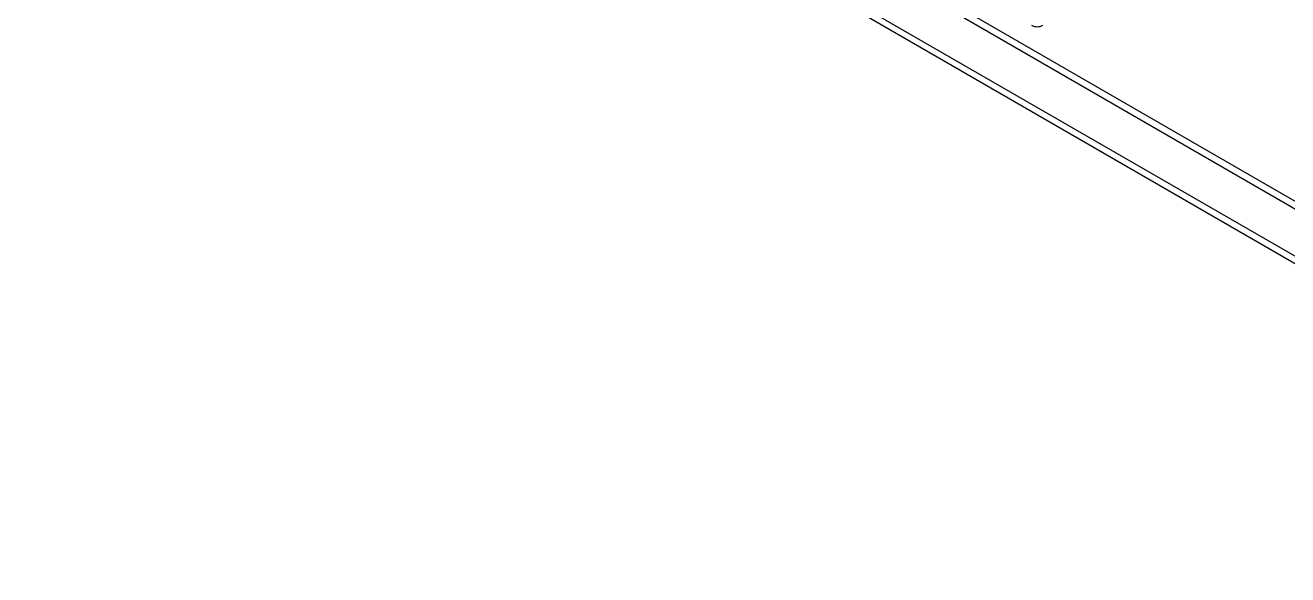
# Model space of a CAD drawing. Extents: x 0 to 420, y 0 to 297.
# Drawn here: x 152.7 to 208.9, y 108.4 to 132.8 of the extents above; entities that cross this region are included whole.
import ezdxf

# ---------------------------------------------------------------- set-up
doc = ezdxf.new("R2010")
doc.units = 0
doc.header["$LTSCALE"] = 23.1
doc.layers.add('40000_ISO', color=7, linetype='CONTINUOUS')

msp = doc.modelspace()

# ---------------------------------------------------------------- linework, layer by layer
at = {"layer": '40000_ISO', "color": 7, "linetype": 'CONTINUOUS'}
for p, q in [((152.677, 157.648), (226.923, 114.782)), ((232.933, 108.863), (158.687, 151.729)), ((233.14, 108.405), (158.894, 151.271))]:
    msp.add_line(p, q, dxfattribs=at)
msp.add_lwpolyline([(152.881, 157.192), (152.882, 157.192), (227.13, 114.325)], dxfattribs=at)
msp.add_arc((197.719, 133.276), 0.5, 240.5424, 299.4576, dxfattribs=at)

doc.saveas('drawing.dxf')
